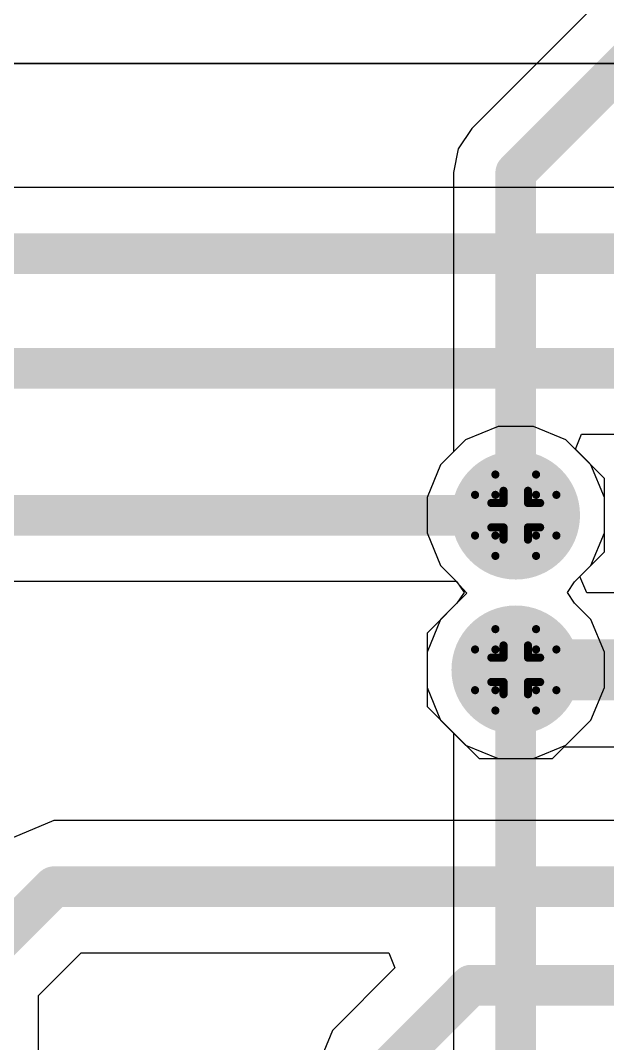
# Model space of a CAD drawing. Header units: inches. Extents: x -4 to 5258, y -4 to 5281.
# Drawn here: x 25.58 to 29.25, y 60.94 to 67.33 of the extents above; entities that cross this region are included whole.
import ezdxf

# ---------------------------------------------------------------- set-up
doc = ezdxf.new("R2010")
doc.units = ezdxf.units.IN
for name, color, linetype in [('Bottom Layer', 5, 'Continuous'), ('Bottom Solder', 6, 'Continuous'), ('Drill Drawing', 1, 'Continuous'), ('Layer 1', 16, 'Continuous'), ('Layer 2', 76, 'Continuous'), ('Top Layer', 1, 'Continuous'), ('Top Solder', 216, 'Continuous'), ('Via Holes', 16, 'Continuous')]:
    doc.layers.add(name, color=color, linetype=linetype)

msp = doc.modelspace()

# ---------------------------------------------------------------- hatches: boundary and pattern name
at = {"layer": 'Bottom Layer'}
h = msp.add_hatch(color=5, dxfattribs=at)
edge = h.paths.add_edge_path()
edge.add_arc((28.6745553, 64.23827132), 0.2999994, 0, 360)
h = msp.add_hatch(color=5, dxfattribs=at)
edge = h.paths.add_edge_path()
edge.add_arc((28.6745553, 63.27307131999999), 0.2999994, 0, 360)
at = {"layer": 'Bottom Solder'}
h = msp.add_hatch(color=6, dxfattribs=at)
edge = h.paths.add_edge_path()
edge.add_arc((28.6745553, 64.23827132), 0.4015993999999999, 0, 360)
h = msp.add_hatch(color=6, dxfattribs=at)
edge = h.paths.add_edge_path()
edge.add_arc((28.6745553, 63.27307131999999), 0.4015993999999999, 0, 360)
at = {"layer": 'Layer 1'}
h = msp.add_hatch(color=16, dxfattribs=at)
edge = h.paths.add_edge_path()
edge.add_arc((28.6745553, 64.23827132), 0.2999994, 0, 360)
h = msp.add_hatch(color=16, dxfattribs=at)
edge = h.paths.add_edge_path()
edge.add_arc((28.6745553, 63.27307131999999), 0.2999994, 0, 360)
at = {"layer": 'Layer 2'}
h = msp.add_hatch(color=76, dxfattribs=at)
edge = h.paths.add_edge_path()
edge.add_arc((28.6745553, 64.23827132), 0.2999994, 0, 360)
h = msp.add_hatch(color=76, dxfattribs=at)
edge = h.paths.add_edge_path()
edge.add_arc((28.6745553, 63.27307131999999), 0.2999994, 0, 360)
at = {"layer": 'Top Layer'}
h = msp.add_hatch(color=1, dxfattribs=at)
edge = h.paths.add_edge_path()
edge.add_arc((28.6745553, 64.23827132), 0.2999994, 0, 360)
h = msp.add_hatch(color=1, dxfattribs=at)
edge = h.paths.add_edge_path()
edge.add_arc((28.6745553, 63.27307131999999), 0.2999994, 0, 360)
at = {"layer": 'Top Solder'}
h = msp.add_hatch(color=216, dxfattribs=at)
edge = h.paths.add_edge_path()
edge.add_arc((28.6745553, 64.23827132), 0.4015993999999999, 0, 360)
h = msp.add_hatch(color=216, dxfattribs=at)
edge = h.paths.add_edge_path()
edge.add_arc((28.6745553, 63.27307131999999), 0.4015993999999999, 0, 360)
at = {"layer": 'Via Holes'}
h = msp.add_hatch(color=7, dxfattribs=at)
edge = h.paths.add_edge_path()
edge.add_arc((28.6745553, 64.23827132), 0.1499997, 0, 360)
h = msp.add_hatch(color=7, dxfattribs=at)
edge = h.paths.add_edge_path()
edge.add_arc((28.6745553, 63.27307131999999), 0.1499997, 0, 360)

# ---------------------------------------------------------------- linework, layer by layer
at = {"layer": 'Bottom Layer'}
for p, q in [((28.5643574, 64.79227072), (28.36074084, 64.70793001999999)), ((28.7847532, 64.79227072), (28.5643574, 64.79227072)), ((28.98836976, 64.70793001999999), (28.7847532, 64.79227072)), ((28.36074084, 64.70793001999999), (28.2048966, 64.55208578)), ((29.144214, 64.55208578), (28.98836976, 64.70793001999999)), ((28.2048966, 64.55208578), (28.1205559, 64.34846922)), ((29.2285547, 64.34846922), (29.144214, 64.55208578)), ((28.1205559, 64.34846922), (28.1205559, 64.12807341999999)), ((29.2285547, 64.12807341999999), (29.2285547, 64.34846922)), ((28.1205559, 64.12807341999999), (28.2048966, 63.92445686)), ((29.144214, 63.92445686), (29.2285547, 64.12807341999999)), ((28.2048966, 63.92445686), (28.30730686, 63.82204659999999)), ((29.04180374, 63.82204659999999), (29.144214, 63.92445686)), ((28.30730686, 63.82204659999999), (28.35202102, 63.75567132)), ((28.99708958, 63.75567132), (29.04180374, 63.82204659999999)), ((28.35202102, 63.75567132), (28.30730686, 63.68929604)), ((29.04180374, 63.68929604), (28.99708958, 63.75567132)), ((28.30730686, 63.68929604), (28.2048966, 63.58688578)), ((29.144214, 63.58688578), (29.04180374, 63.68929604)), ((28.2048966, 63.58688578), (28.1205559, 63.38326922)), ((29.2285547, 63.38326922), (29.144214, 63.58688578)), ((28.1205559, 63.38326922), (28.1205559, 63.16287342)), ((29.2285547, 63.16287342), (29.2285547, 63.38326922)), ((28.1205559, 63.16287342), (28.2048966, 62.95925685999999)), ((29.144214, 62.95925685999999), (29.2285547, 63.16287342)), ((28.2048966, 62.95925685999999), (28.36074084, 62.80341262)), ((28.98836976, 62.80341262), (29.144214, 62.95925685999999)), ((28.36074084, 62.80341262), (28.5643574, 62.71907191999999)), ((28.7847532, 62.71907191999999), (28.98836976, 62.80341262)), ((28.5643574, 62.71907191999999), (28.7847532, 62.71907191999999))]:
    msp.add_line(p, q, dxfattribs=at)
at = {"layer": 'Drill Drawing'}
for points in [[(28.5475553, 64.36527131999999, 0.0508, 0.0508, 0), (28.5475553, 64.49227132, 0.0508, 0.0508, 0)], [(28.5475553, 64.49227132, 0.0508, 0.0508, 0), (28.8015553, 64.49227132, 0.0508, 0.0508, 0)], [(28.8015553, 64.36527131999999, 0.0508, 0.0508, 0), (28.8015553, 64.49227132, 0.0508, 0.0508, 0)], [(28.4205553, 64.11127131999999, 0.0508, 0.0508, 0), (28.4205553, 64.36527131999999, 0.0508, 0.0508, 0)], [(28.4205553, 64.36527131999999, 0.0508, 0.0508, 0), (28.5475553, 64.36527131999999, 0.0508, 0.0508, 0)], [(28.5983553, 64.31447132, 0.0508, 0.0508, 0), (28.5983553, 64.39067132, 0.0508, 0.0508, 0)], [(28.5983553, 64.39067132, 0.0508, 0.0508, 0), (28.7507553, 64.39067132, 0.0508, 0.0508, 0)], [(28.7507553, 64.31447132, 0.0508, 0.0508, 0), (28.7507553, 64.39067132, 0.0508, 0.0508, 0)], [(28.8015553, 64.36527131999999, 0.0508, 0.0508, 0), (28.9285553, 64.36527131999999, 0.0508, 0.0508, 0)], [(28.9285553, 64.11127131999999, 0.0508, 0.0508, 0), (28.9285553, 64.36527131999999, 0.0508, 0.0508, 0)], [(28.5221553, 64.16207132, 0.0508, 0.0508, 0), (28.5221553, 64.31447132, 0.0508, 0.0508, 0)], [(28.5221553, 64.31447132, 0.0508, 0.0508, 0), (28.5983553, 64.31447132, 0.0508, 0.0508, 0)], [(28.7507553, 64.31447132, 0.0508, 0.0508, 0), (28.8269553, 64.31447132, 0.0508, 0.0508, 0)], [(28.8269553, 64.16207132, 0.0508, 0.0508, 0), (28.8269553, 64.31447132, 0.0508, 0.0508, 0)], [(28.5221553, 64.16207132, 0.0508, 0.0508, 0), (28.5983553, 64.16207132, 0.0508, 0.0508, 0)], [(28.5983553, 64.08587132, 0.0508, 0.0508, 0), (28.5983553, 64.16207132, 0.0508, 0.0508, 0)], [(28.7507553, 64.16207132, 0.0508, 0.0508, 0), (28.8269553, 64.16207132, 0.0508, 0.0508, 0)], [(28.7507553, 64.08587132, 0.0508, 0.0508, 0), (28.7507553, 64.16207132, 0.0508, 0.0508, 0)], [(28.4205553, 64.11127131999999, 0.0508, 0.0508, 0), (28.5475553, 64.11127131999999, 0.0508, 0.0508, 0)], [(28.5475553, 63.98427131999999, 0.0508, 0.0508, 0), (28.5475553, 64.11127131999999, 0.0508, 0.0508, 0)], [(28.8015553, 64.11127131999999, 0.0508, 0.0508, 0), (28.9285553, 64.11127131999999, 0.0508, 0.0508, 0)], [(28.8015553, 63.98427131999999, 0.0508, 0.0508, 0), (28.8015553, 64.11127131999999, 0.0508, 0.0508, 0)], [(28.5983553, 64.08587132, 0.0508, 0.0508, 0), (28.7507553, 64.08587132, 0.0508, 0.0508, 0)], [(28.5475553, 63.98427131999999, 0.0508, 0.0508, 0), (28.8015553, 63.98427131999999, 0.0508, 0.0508, 0)], [(28.5475553, 63.40007131999999, 0.0508, 0.0508, 0), (28.5475553, 63.52707132, 0.0508, 0.0508, 0)], [(28.5475553, 63.52707132, 0.0508, 0.0508, 0), (28.8015553, 63.52707132, 0.0508, 0.0508, 0)], [(28.8015553, 63.40007131999999, 0.0508, 0.0508, 0), (28.8015553, 63.52707132, 0.0508, 0.0508, 0)], [(28.4205553, 63.14607132, 0.0508, 0.0508, 0), (28.4205553, 63.40007131999999, 0.0508, 0.0508, 0)], [(28.4205553, 63.40007131999999, 0.0508, 0.0508, 0), (28.5475553, 63.40007131999999, 0.0508, 0.0508, 0)], [(28.5983553, 63.34927132, 0.0508, 0.0508, 0), (28.5983553, 63.42547132, 0.0508, 0.0508, 0)], [(28.5983553, 63.42547132, 0.0508, 0.0508, 0), (28.7507553, 63.42547132, 0.0508, 0.0508, 0)], [(28.7507553, 63.34927132, 0.0508, 0.0508, 0), (28.7507553, 63.42547132, 0.0508, 0.0508, 0)], [(28.8015553, 63.40007131999999, 0.0508, 0.0508, 0), (28.9285553, 63.40007131999999, 0.0508, 0.0508, 0)], [(28.9285553, 63.14607132, 0.0508, 0.0508, 0), (28.9285553, 63.40007131999999, 0.0508, 0.0508, 0)], [(28.5221553, 63.19687132, 0.0508, 0.0508, 0), (28.5221553, 63.34927132, 0.0508, 0.0508, 0)], [(28.5221553, 63.34927132, 0.0508, 0.0508, 0), (28.5983553, 63.34927132, 0.0508, 0.0508, 0)], [(28.7507553, 63.34927132, 0.0508, 0.0508, 0), (28.8269553, 63.34927132, 0.0508, 0.0508, 0)], [(28.8269553, 63.19687132, 0.0508, 0.0508, 0), (28.8269553, 63.34927132, 0.0508, 0.0508, 0)], [(28.4205553, 63.14607132, 0.0508, 0.0508, 0), (28.5475553, 63.14607132, 0.0508, 0.0508, 0)], [(28.5221553, 63.19687132, 0.0508, 0.0508, 0), (28.5983553, 63.19687132, 0.0508, 0.0508, 0)], [(28.5475553, 63.01907132, 0.0508, 0.0508, 0), (28.5475553, 63.14607132, 0.0508, 0.0508, 0)], [(28.5983553, 63.12067132, 0.0508, 0.0508, 0), (28.5983553, 63.19687132, 0.0508, 0.0508, 0)], [(28.7507553, 63.19687132, 0.0508, 0.0508, 0), (28.8269553, 63.19687132, 0.0508, 0.0508, 0)], [(28.7507553, 63.12067132, 0.0508, 0.0508, 0), (28.7507553, 63.19687132, 0.0508, 0.0508, 0)], [(28.8015553, 63.14607132, 0.0508, 0.0508, 0), (28.9285553, 63.14607132, 0.0508, 0.0508, 0)], [(28.8015553, 63.01907132, 0.0508, 0.0508, 0), (28.8015553, 63.14607132, 0.0508, 0.0508, 0)], [(28.5983553, 63.12067132, 0.0508, 0.0508, 0), (28.7507553, 63.12067132, 0.0508, 0.0508, 0)], [(28.5475553, 63.01907132, 0.0508, 0.0508, 0), (28.8015553, 63.01907132, 0.0508, 0.0508, 0)]]:
    msp.add_lwpolyline(points, format="xyseb", dxfattribs=at)
for points in [[(28.5348553, 64.49227132, 0.0254, 0.0254, 1), (28.56025529999999, 64.49227132, 0.0254, 0.0254, 1)], [(28.5348553, 64.49227132, 0.0254, 0.0254, 1), (28.56025529999999, 64.49227132, 0.0254, 0.0254, 1)], [(28.7888553, 64.49227132, 0.0254, 0.0254, 1), (28.8142553, 64.49227132, 0.0254, 0.0254, 1)], [(28.7888553, 64.49227132, 0.0254, 0.0254, 1), (28.8142553, 64.49227132, 0.0254, 0.0254, 1)], [(28.40785529999999, 64.36527131999999, 0.0254, 0.0254, 1), (28.4332553, 64.36527131999999, 0.0254, 0.0254, 1)], [(28.40785529999999, 64.36527131999999, 0.0254, 0.0254, 1), (28.4332553, 64.36527131999999, 0.0254, 0.0254, 1)], [(28.5348553, 64.36527131999999, 0.0254, 0.0254, 1), (28.56025529999999, 64.36527131999999, 0.0254, 0.0254, 1)], [(28.5348553, 64.36527131999999, 0.0254, 0.0254, 1), (28.56025529999999, 64.36527131999999, 0.0254, 0.0254, 1)], [(28.5856553, 64.39067132, 0.0254, 0.0254, 1), (28.6110553, 64.39067132, 0.0254, 0.0254, 1)], [(28.5856553, 64.39067132, 0.0254, 0.0254, 1), (28.6110553, 64.39067132, 0.0254, 0.0254, 1)], [(28.7380553, 64.39067132, 0.0254, 0.0254, 1), (28.7634553, 64.39067132, 0.0254, 0.0254, 1)], [(28.7380553, 64.39067132, 0.0254, 0.0254, 1), (28.7634553, 64.39067132, 0.0254, 0.0254, 1)], [(28.7888553, 64.36527131999999, 0.0254, 0.0254, 1), (28.8142553, 64.36527131999999, 0.0254, 0.0254, 1)], [(28.7888553, 64.36527131999999, 0.0254, 0.0254, 1), (28.8142553, 64.36527131999999, 0.0254, 0.0254, 1)], [(28.9158553, 64.36527131999999, 0.0254, 0.0254, 1), (28.9412553, 64.36527131999999, 0.0254, 0.0254, 1)], [(28.9158553, 64.36527131999999, 0.0254, 0.0254, 1), (28.9412553, 64.36527131999999, 0.0254, 0.0254, 1)], [(28.5094553, 64.31447132, 0.0254, 0.0254, 1), (28.5348553, 64.31447132, 0.0254, 0.0254, 1)], [(28.5094553, 64.31447132, 0.0254, 0.0254, 1), (28.5348553, 64.31447132, 0.0254, 0.0254, 1)], [(28.5856553, 64.31447132, 0.0254, 0.0254, 1), (28.6110553, 64.31447132, 0.0254, 0.0254, 1)], [(28.5856553, 64.31447132, 0.0254, 0.0254, 1), (28.6110553, 64.31447132, 0.0254, 0.0254, 1)], [(28.7380553, 64.31447132, 0.0254, 0.0254, 1), (28.7634553, 64.31447132, 0.0254, 0.0254, 1)], [(28.7380553, 64.31447132, 0.0254, 0.0254, 1), (28.7634553, 64.31447132, 0.0254, 0.0254, 1)], [(28.8142553, 64.31447132, 0.0254, 0.0254, 1), (28.8396553, 64.31447132, 0.0254, 0.0254, 1)], [(28.8142553, 64.31447132, 0.0254, 0.0254, 1), (28.8396553, 64.31447132, 0.0254, 0.0254, 1)], [(28.5094553, 64.16207132, 0.0254, 0.0254, 1), (28.5348553, 64.16207132, 0.0254, 0.0254, 1)], [(28.5094553, 64.16207132, 0.0254, 0.0254, 1), (28.5348553, 64.16207132, 0.0254, 0.0254, 1)], [(28.5856553, 64.16207132, 0.0254, 0.0254, 1), (28.6110553, 64.16207132, 0.0254, 0.0254, 1)], [(28.5856553, 64.16207132, 0.0254, 0.0254, 1), (28.6110553, 64.16207132, 0.0254, 0.0254, 1)], [(28.7380553, 64.16207132, 0.0254, 0.0254, 1), (28.7634553, 64.16207132, 0.0254, 0.0254, 1)], [(28.7380553, 64.16207132, 0.0254, 0.0254, 1), (28.7634553, 64.16207132, 0.0254, 0.0254, 1)], [(28.8142553, 64.16207132, 0.0254, 0.0254, 1), (28.8396553, 64.16207132, 0.0254, 0.0254, 1)], [(28.8142553, 64.16207132, 0.0254, 0.0254, 1), (28.8396553, 64.16207132, 0.0254, 0.0254, 1)], [(28.40785529999999, 64.11127131999999, 0.0254, 0.0254, 1), (28.4332553, 64.11127131999999, 0.0254, 0.0254, 1)], [(28.40785529999999, 64.11127131999999, 0.0254, 0.0254, 1), (28.4332553, 64.11127131999999, 0.0254, 0.0254, 1)], [(28.5348553, 64.11127131999999, 0.0254, 0.0254, 1), (28.56025529999999, 64.11127131999999, 0.0254, 0.0254, 1)], [(28.5348553, 64.11127131999999, 0.0254, 0.0254, 1), (28.56025529999999, 64.11127131999999, 0.0254, 0.0254, 1)], [(28.7888553, 64.11127131999999, 0.0254, 0.0254, 1), (28.8142553, 64.11127131999999, 0.0254, 0.0254, 1)], [(28.7888553, 64.11127131999999, 0.0254, 0.0254, 1), (28.8142553, 64.11127131999999, 0.0254, 0.0254, 1)], [(28.9158553, 64.11127131999999, 0.0254, 0.0254, 1), (28.9412553, 64.11127131999999, 0.0254, 0.0254, 1)], [(28.9158553, 64.11127131999999, 0.0254, 0.0254, 1), (28.9412553, 64.11127131999999, 0.0254, 0.0254, 1)], [(28.5856553, 64.08587132, 0.0254, 0.0254, 1), (28.6110553, 64.08587132, 0.0254, 0.0254, 1)], [(28.5856553, 64.08587132, 0.0254, 0.0254, 1), (28.6110553, 64.08587132, 0.0254, 0.0254, 1)], [(28.7380553, 64.08587132, 0.0254, 0.0254, 1), (28.7634553, 64.08587132, 0.0254, 0.0254, 1)], [(28.7380553, 64.08587132, 0.0254, 0.0254, 1), (28.7634553, 64.08587132, 0.0254, 0.0254, 1)], [(28.5348553, 63.98427131999999, 0.0254, 0.0254, 1), (28.56025529999999, 63.98427131999999, 0.0254, 0.0254, 1)], [(28.5348553, 63.98427131999999, 0.0254, 0.0254, 1), (28.56025529999999, 63.98427131999999, 0.0254, 0.0254, 1)], [(28.7888553, 63.98427131999999, 0.0254, 0.0254, 1), (28.8142553, 63.98427131999999, 0.0254, 0.0254, 1)], [(28.7888553, 63.98427131999999, 0.0254, 0.0254, 1), (28.8142553, 63.98427131999999, 0.0254, 0.0254, 1)], [(28.5348553, 63.52707132, 0.0254, 0.0254, 1), (28.56025529999999, 63.52707132, 0.0254, 0.0254, 1)], [(28.5348553, 63.52707132, 0.0254, 0.0254, 1), (28.56025529999999, 63.52707132, 0.0254, 0.0254, 1)], [(28.7888553, 63.52707132, 0.0254, 0.0254, 1), (28.8142553, 63.52707132, 0.0254, 0.0254, 1)], [(28.7888553, 63.52707132, 0.0254, 0.0254, 1), (28.8142553, 63.52707132, 0.0254, 0.0254, 1)], [(28.40785529999999, 63.40007131999999, 0.0254, 0.0254, 1), (28.4332553, 63.40007131999999, 0.0254, 0.0254, 1)], [(28.40785529999999, 63.40007131999999, 0.0254, 0.0254, 1), (28.4332553, 63.40007131999999, 0.0254, 0.0254, 1)], [(28.5348553, 63.40007131999999, 0.0254, 0.0254, 1), (28.56025529999999, 63.40007131999999, 0.0254, 0.0254, 1)], [(28.5348553, 63.40007131999999, 0.0254, 0.0254, 1), (28.56025529999999, 63.40007131999999, 0.0254, 0.0254, 1)], [(28.5856553, 63.42547132, 0.0254, 0.0254, 1), (28.6110553, 63.42547132, 0.0254, 0.0254, 1)], [(28.5856553, 63.42547132, 0.0254, 0.0254, 1), (28.6110553, 63.42547132, 0.0254, 0.0254, 1)], [(28.7380553, 63.42547132, 0.0254, 0.0254, 1), (28.7634553, 63.42547132, 0.0254, 0.0254, 1)], [(28.7380553, 63.42547132, 0.0254, 0.0254, 1), (28.7634553, 63.42547132, 0.0254, 0.0254, 1)], [(28.7888553, 63.40007131999999, 0.0254, 0.0254, 1), (28.8142553, 63.40007131999999, 0.0254, 0.0254, 1)], [(28.7888553, 63.40007131999999, 0.0254, 0.0254, 1), (28.8142553, 63.40007131999999, 0.0254, 0.0254, 1)], [(28.9158553, 63.40007131999999, 0.0254, 0.0254, 1), (28.9412553, 63.40007131999999, 0.0254, 0.0254, 1)], [(28.9158553, 63.40007131999999, 0.0254, 0.0254, 1), (28.9412553, 63.40007131999999, 0.0254, 0.0254, 1)], [(28.5094553, 63.34927132, 0.0254, 0.0254, 1), (28.5348553, 63.34927132, 0.0254, 0.0254, 1)], [(28.5094553, 63.34927132, 0.0254, 0.0254, 1), (28.5348553, 63.34927132, 0.0254, 0.0254, 1)], [(28.5856553, 63.34927132, 0.0254, 0.0254, 1), (28.6110553, 63.34927132, 0.0254, 0.0254, 1)], [(28.5856553, 63.34927132, 0.0254, 0.0254, 1), (28.6110553, 63.34927132, 0.0254, 0.0254, 1)], [(28.7380553, 63.34927132, 0.0254, 0.0254, 1), (28.7634553, 63.34927132, 0.0254, 0.0254, 1)], [(28.7380553, 63.34927132, 0.0254, 0.0254, 1), (28.7634553, 63.34927132, 0.0254, 0.0254, 1)], [(28.8142553, 63.34927132, 0.0254, 0.0254, 1), (28.8396553, 63.34927132, 0.0254, 0.0254, 1)], [(28.8142553, 63.34927132, 0.0254, 0.0254, 1), (28.8396553, 63.34927132, 0.0254, 0.0254, 1)], [(28.40785529999999, 63.14607132, 0.0254, 0.0254, 1), (28.4332553, 63.14607132, 0.0254, 0.0254, 1)], [(28.40785529999999, 63.14607132, 0.0254, 0.0254, 1), (28.4332553, 63.14607132, 0.0254, 0.0254, 1)], [(28.5094553, 63.19687132, 0.0254, 0.0254, 1), (28.5348553, 63.19687132, 0.0254, 0.0254, 1)], [(28.5094553, 63.19687132, 0.0254, 0.0254, 1), (28.5348553, 63.19687132, 0.0254, 0.0254, 1)], [(28.5348553, 63.14607132, 0.0254, 0.0254, 1), (28.56025529999999, 63.14607132, 0.0254, 0.0254, 1)], [(28.5348553, 63.14607132, 0.0254, 0.0254, 1), (28.56025529999999, 63.14607132, 0.0254, 0.0254, 1)], [(28.5856553, 63.19687132, 0.0254, 0.0254, 1), (28.6110553, 63.19687132, 0.0254, 0.0254, 1)], [(28.5856553, 63.19687132, 0.0254, 0.0254, 1), (28.6110553, 63.19687132, 0.0254, 0.0254, 1)], [(28.7380553, 63.19687132, 0.0254, 0.0254, 1), (28.7634553, 63.19687132, 0.0254, 0.0254, 1)], [(28.7380553, 63.19687132, 0.0254, 0.0254, 1), (28.7634553, 63.19687132, 0.0254, 0.0254, 1)], [(28.7888553, 63.14607132, 0.0254, 0.0254, 1), (28.8142553, 63.14607132, 0.0254, 0.0254, 1)], [(28.7888553, 63.14607132, 0.0254, 0.0254, 1), (28.8142553, 63.14607132, 0.0254, 0.0254, 1)], [(28.8142553, 63.19687132, 0.0254, 0.0254, 1), (28.8396553, 63.19687132, 0.0254, 0.0254, 1)], [(28.8142553, 63.19687132, 0.0254, 0.0254, 1), (28.8396553, 63.19687132, 0.0254, 0.0254, 1)], [(28.9158553, 63.14607132, 0.0254, 0.0254, 1), (28.9412553, 63.14607132, 0.0254, 0.0254, 1)], [(28.9158553, 63.14607132, 0.0254, 0.0254, 1), (28.9412553, 63.14607132, 0.0254, 0.0254, 1)], [(28.5856553, 63.12067132, 0.0254, 0.0254, 1), (28.6110553, 63.12067132, 0.0254, 0.0254, 1)], [(28.5856553, 63.12067132, 0.0254, 0.0254, 1), (28.6110553, 63.12067132, 0.0254, 0.0254, 1)], [(28.7380553, 63.12067132, 0.0254, 0.0254, 1), (28.7634553, 63.12067132, 0.0254, 0.0254, 1)], [(28.7380553, 63.12067132, 0.0254, 0.0254, 1), (28.7634553, 63.12067132, 0.0254, 0.0254, 1)], [(28.5348553, 63.01907132, 0.0254, 0.0254, 1), (28.56025529999999, 63.01907132, 0.0254, 0.0254, 1)], [(28.5348553, 63.01907132, 0.0254, 0.0254, 1), (28.56025529999999, 63.01907132, 0.0254, 0.0254, 1)], [(28.7888553, 63.01907132, 0.0254, 0.0254, 1), (28.8142553, 63.01907132, 0.0254, 0.0254, 1)], [(28.7888553, 63.01907132, 0.0254, 0.0254, 1), (28.8142553, 63.01907132, 0.0254, 0.0254, 1)]]:
    msp.add_lwpolyline(points, format="xyseb", close=True, dxfattribs=at)
at = {"layer": 'Layer 1'}
for p, q in [((28.5643574, 64.79227072), (28.36074084, 64.70793001999999)), ((28.7847532, 64.79227072), (28.5643574, 64.79227072)), ((28.98836976, 64.70793001999999), (28.7847532, 64.79227072)), ((28.36074084, 64.70793001999999), (28.2048966, 64.55208578)), ((29.144214, 64.55208578), (28.98836976, 64.70793001999999)), ((28.2048966, 64.55208578), (28.1205559, 64.34846922)), ((29.2285547, 64.34846922), (29.144214, 64.55208578)), ((28.1205559, 64.34846922), (28.1205559, 64.12807341999999)), ((29.2285547, 64.12807341999999), (29.2285547, 64.34846922)), ((28.1205559, 64.12807341999999), (28.2048966, 63.92445686)), ((29.144214, 63.92445686), (29.2285547, 64.12807341999999)), ((28.2048966, 63.92445686), (28.30730686, 63.82204659999999)), ((29.04180374, 63.82204659999999), (29.144214, 63.92445686)), ((28.30730686, 63.82204659999999), (28.35202102, 63.75567132)), ((28.99708958, 63.75567132), (29.04180374, 63.82204659999999)), ((28.35202102, 63.75567132), (28.30730686, 63.68929604)), ((29.04180374, 63.68929604), (28.99708958, 63.75567132)), ((28.30730686, 63.68929604), (28.2048966, 63.58688578)), ((29.144214, 63.58688578), (29.04180374, 63.68929604)), ((28.2048966, 63.58688578), (28.1205559, 63.38326922)), ((29.2285547, 63.38326922), (29.144214, 63.58688578)), ((28.1205559, 63.38326922), (28.1205559, 63.16287342)), ((29.2285547, 63.16287342), (29.2285547, 63.38326922)), ((28.1205559, 63.16287342), (28.2048966, 62.95925685999999)), ((29.144214, 62.95925685999999), (29.2285547, 63.16287342)), ((28.2048966, 62.95925685999999), (28.36074084, 62.80341262)), ((28.98836976, 62.80341262), (29.144214, 62.95925685999999)), ((28.36074084, 62.80341262), (28.5643574, 62.71907191999999)), ((28.7847532, 62.71907191999999), (28.98836976, 62.80341262)), ((28.5643574, 62.71907191999999), (28.7847532, 62.71907191999999))]:
    msp.add_line(p, q, dxfattribs=at)
at = {"layer": 'Layer 2'}
for p, q in [((29.65252388, 67.90385708), (28.39986954, 66.65120273999999)), ((28.39986954, 66.65120273999999), (28.31566092, 66.52517556)), ((28.31566092, 66.52517556), (28.28609024, 66.37651698)), ((28.28609024, 66.37651698), (28.28609024, 64.63327942)), ((28.28609024, 64.63327942), (28.2048966, 64.55208578)), ((28.2048966, 64.55208578), (28.1205559, 64.34846922)), ((28.1205559, 64.34846922), (28.1205559, 64.12807341999999)), ((28.1205559, 64.12807341999999), (28.2048966, 63.92445686)), ((28.2048966, 63.92445686), (28.30730686, 63.82204659999999)), ((28.30730686, 63.82204659999999), (28.35202102, 63.75567132)), ((28.35202102, 63.75567132), (28.30730686, 63.68929604)), ((28.30730686, 63.68929604), (28.2048966, 63.58688578)), ((28.2048966, 63.58688578), (28.1205559, 63.38326922)), ((28.1205559, 63.38326922), (28.1205559, 63.16287342)), ((28.1205559, 63.16287342), (28.2048966, 62.95925685999999)), ((28.2048966, 62.95925685999999), (28.28609024, 62.87806321999999)), ((28.28609024, 62.87806321999999), (28.28609024, 58.36465339999999))]:
    msp.add_line(p, q, dxfattribs=at)
for points in [[(28.6745553, 66.37651698, 0.254, 0.254, 0), (29.92720964, 67.62917132, 0.254, 0.254, 0)], [(28.6745553, 64.23827132, 0.254, 0.254, 0), (28.6745553, 66.37651698, 0.254, 0.254, 0)], [(28.6745553, 33.48835314, 0.254, 0.254, 0), (28.6745553, 63.27307131999999, 0.254, 0.254, 0)]]:
    msp.add_lwpolyline(points, format="xyseb", dxfattribs=at)
for points in [[(28.6110553, 66.37651698, 0.127, 0.127, 1), (28.7380553, 66.37651698, 0.127, 0.127, 1)], [(28.6110553, 66.37651698, 0.127, 0.127, 1), (28.7380553, 66.37651698, 0.127, 0.127, 1)], [(28.6110553, 64.23827132, 0.127, 0.127, 1), (28.7380553, 64.23827132, 0.127, 0.127, 1)], [(28.6110553, 63.27307131999999, 0.127, 0.127, 1), (28.7380553, 63.27307131999999, 0.127, 0.127, 1)]]:
    msp.add_lwpolyline(points, format="xyseb", close=True, dxfattribs=at)
at = {"layer": 'Top Layer'}
for p, q in [((42.50247531999999, 67.05768656), (4.5293661, 67.05765354)), ((4.5293661, 67.05765354), (39.22663731999999, 67.05768402)), ((31.76777492, 66.28317452), (21.95537138, 66.28317452)), ((29.04686342, 64.64943636), (29.0857432, 64.74330459999999)), ((29.0857432, 64.74330459999999), (31.27395828, 64.74330459999999)), ((29.2285547, 64.46774508), (29.04686342, 64.64943636)), ((29.2285547, 64.00879756), (29.2285547, 64.46774508)), ((29.07555272, 63.85579558), (29.2285547, 64.00879756)), ((23.9410875, 63.82587945999999), (28.30020502, 63.82587945999999)), ((28.30020502, 63.82587945999999), (28.36973752, 63.7517267)), ((29.11763798, 63.75419558), (29.07555272, 63.85579558)), ((28.36973752, 63.7517267), (28.1205559, 63.50254507999999)), ((38.92508852, 63.75419558), (29.11763798, 63.75419558)), ((28.1205559, 63.50254507999999), (28.1205559, 63.04359755999999)), ((28.1205559, 63.04359755999999), (28.44508154, 62.71907191999999)), ((28.90402906, 62.71907191999999), (28.9769042, 62.79194706)), ((28.9769042, 62.79194706), (39.12437438, 62.79194706)), ((28.44508154, 62.71907191999999), (28.90402906, 62.71907191999999)), ((25.78970966, 62.3316), (25.49810496, 62.21081284)), ((42.52095382, 62.3316), (25.78970966, 62.3316)), ((25.6933319, 61.23962098), (25.9605272, 61.50681628)), ((25.9605272, 61.50681628), (27.88067576, 61.50681628)), ((27.88067576, 61.50681628), (27.91955554, 61.41294804)), ((27.91955554, 61.41294804), (27.52924644, 61.02263893999999)), ((25.6933319, 55.22744606000001), (25.6933319, 61.23962098)), ((27.52924644, 61.02263893999999), (27.40845928, 60.73103424))]:
    msp.add_line(p, q, dxfattribs=at)
for points in [[(21.95537138, 65.87078265999999, 0.254, 0.254, 0), (32.13885622, 65.87078265999999, 0.254, 0.254, 0)], [(22.85926086, 65.15569646, 0.254, 0.254, 0), (31.64503958, 65.15569646, 0.254, 0.254, 0)], [(23.77026996, 64.23827132, 0.254, 0.254, 0), (28.6745553, 64.23827132, 0.254, 0.254, 0)], [(28.6745553, 63.27307131999999, 0.3809999999999999, 0.3809999999999999, 0), (39.12437438, 63.27307131999999, 0.3809999999999999, 0.3809999999999999, 0)], [(25.28094004, 61.41043852, 0.254, 0.254, 0), (25.78970966, 61.91920813999999, 0.254, 0.254, 0)], [(25.78970966, 61.91920813999999, 0.254, 0.254, 0), (42.52095382, 61.91920813999999, 0.254, 0.254, 0)], [(27.82085113999999, 60.73103424, 0.254, 0.254, 0), (28.39438822, 61.30457132, 0.254, 0.254, 0)], [(28.39438822, 61.30457132, 0.254, 0.254, 0), (42.28667438, 61.30457132, 0.254, 0.254, 0)]]:
    msp.add_lwpolyline(points, format="xyseb", dxfattribs=at)
for points in [[(28.6110553, 64.23827132, 0.127, 0.127, 1), (28.7380553, 64.23827132, 0.127, 0.127, 1)], [(28.5793053, 63.27307131999999, 0.1905, 0.1905, 1), (28.7698053, 63.27307131999999, 0.1905, 0.1905, 1)], [(25.72620966, 61.91920813999999, 0.127, 0.127, 1), (25.85320966, 61.91920813999999, 0.127, 0.127, 1)], [(25.72620966, 61.91920813999999, 0.127, 0.127, 1), (25.85320966, 61.91920813999999, 0.127, 0.127, 1)], [(28.33088821999999, 61.30457132, 0.127, 0.127, 1), (28.45788822, 61.30457132, 0.127, 0.127, 1)], [(28.33088821999999, 61.30457132, 0.127, 0.127, 1), (28.45788822, 61.30457132, 0.127, 0.127, 1)]]:
    msp.add_lwpolyline(points, format="xyseb", close=True, dxfattribs=at)

doc.saveas('drawing.dxf')
